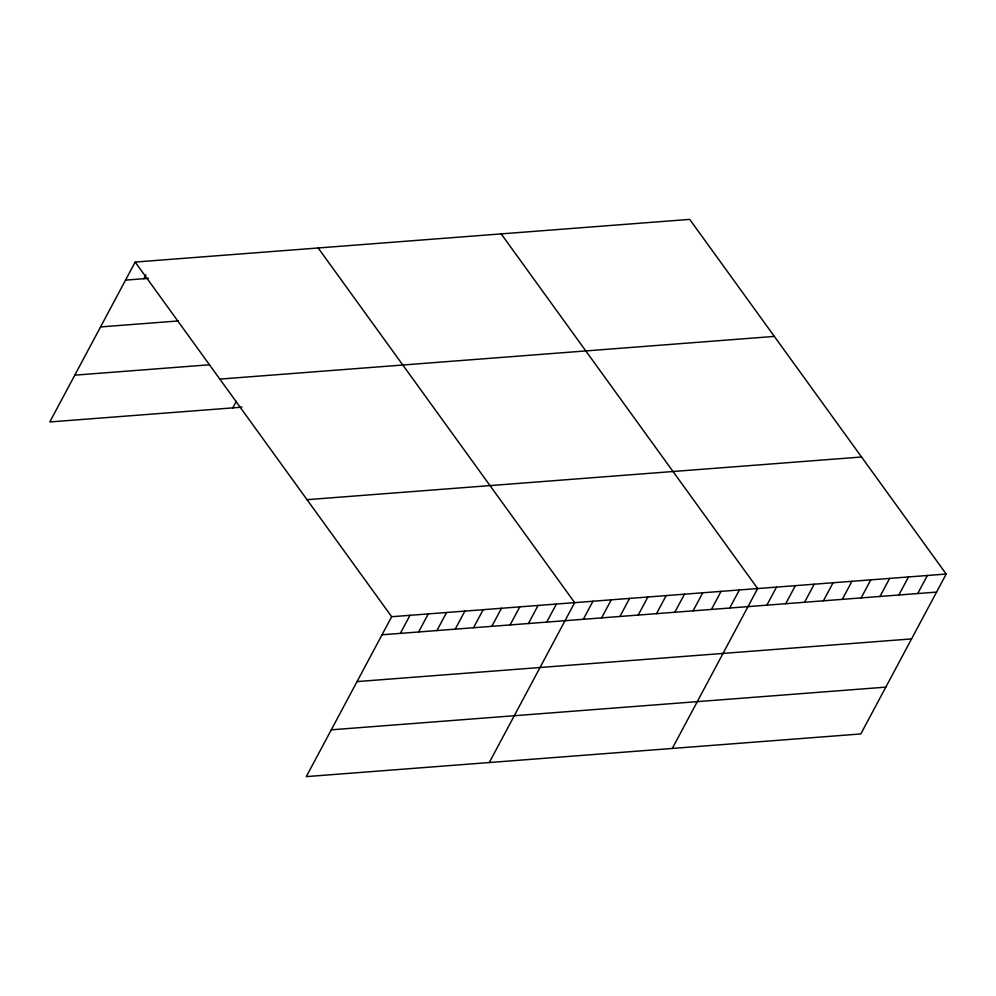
<?xml version="1.0" encoding="UTF-8"?>
<svg xmlns="http://www.w3.org/2000/svg" width="996" height="996" viewBox="0 0 996 996"><rect width="100%" height="100%" fill="white"/><g stroke="black" fill="none" stroke-linecap="round" stroke-linejoin="round"><path stroke-width="1.49" d="M946.2 574.045L391.677 616.723L306.295 776.619L860.818 733.94L946.2 574.045L689.705 219.381L135.182 262.06L49.8 421.955L241.941 407.177M143.835 278.718L145.902 274.846M232.79 407.874L236.264 401.376M400.33 633.381L409.979 615.316M418.631 631.962L428.268 613.91M436.933 630.555L446.569 612.503M455.234 629.148L464.871 611.083M473.523 627.741L483.172 609.677M491.825 626.335L501.474 608.27M510.126 624.928L519.775 606.863M528.428 623.521L538.064 605.456M546.729 622.102L556.366 604.049M489.285 762.538L574.667 602.642L318.172 247.979M583.32 619.288L592.969 601.223M601.621 617.881L611.27 599.816M619.923 616.474L629.572 598.409M638.224 615.067L647.861 597.002M656.526 613.661L666.162 595.596M674.815 612.241L684.464 594.189M693.116 610.834L702.765 592.782M711.418 609.428L721.067 591.363M729.719 608.021L739.368 589.956M672.288 748.444L757.657 588.549L501.162 233.886M766.87 605.157L776.519 587.105M785.72 603.713L795.368 585.648M804.581 602.256L814.218 584.204M823.431 600.812L833.079 582.747M842.292 599.355L851.929 581.291M861.142 597.911L870.79 579.846M879.991 596.455L889.64 578.39M898.853 594.998L908.489 576.945M917.702 593.554L927.351 575.489M125.533 280.125L148.404 278.357M100.546 326.925L178.309 320.949M74.787 375.156L208.986 364.822M219.817 379.103L774.353 336.411M307.029 499.681L861.552 457.002M382.028 634.788L936.551 592.097M357.041 681.588L911.564 638.909M331.295 729.819L885.818 687.128M135.182 262.06L391.677 616.723"/></g></svg>
